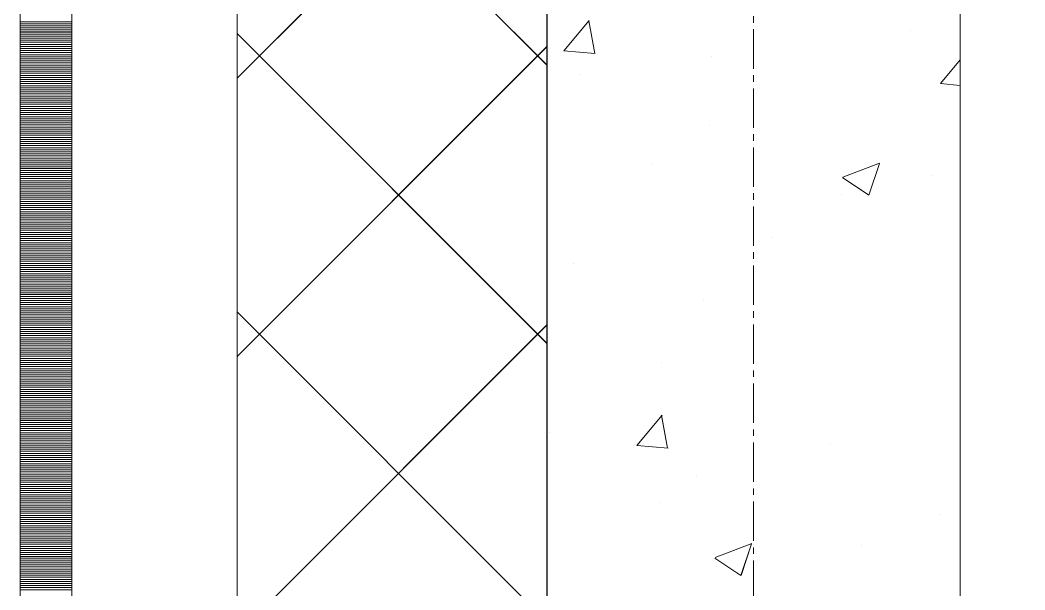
# Model space of a CAD drawing. Header units: millimetres. Extents: x 470010 to 1231400, y -134005 to 421770.
# Drawn here: x 806167.7 to 806654, y 142594.9 to 142870.8 of the extents above; entities that cross this region are included whole.
import ezdxf
from ezdxf.enums import TextEntityAlignment as Align

# ---------------------------------------------------------------- set-up
doc = ezdxf.new("R2010")
doc.units = ezdxf.units.MM
doc.linetypes.add('CENTER2', pattern=[28.575, 19.05, -3.175, 3.175, -3.175])
doc.linetypes.add('DASHED', pattern=[19.05, 12.7, -6.35])
doc.layers.get('Defpoints').update_dxf_attribs({"color": 140})
doc.layers.add('АР_Делит', color=120, linetype='Continuous', lineweight=0, plot=False)
for name, color, linetype, lineweight in [('АР_Стены ПЕНОблок', 52, 'Continuous', 20), ('АР_Тонкая', 254, 'Continuous', 5), ('АР_Утеплитель', 31, 'Continuous', 0), ('АР_Штриховка', 8, 'Continuous', 0)]:
    doc.layers.add(name, color=color, linetype=linetype, lineweight=lineweight)
doc.layers.add('РД_Оси_100', color=7, linetype='Continuous', lineweight=0, true_color=0x525252)
doc.styles.add('style1', font='ARIALN.TTF')

# ---------------------------------------------------------------- blocks, each defined once
blk = doc.blocks.new('СОШ_2200_АР_ОСИ_М100_28.05.24')
at = {"layer": 'АР_Делит', "color": 251, "linetype": 'DASHED', "true_color": 0x636466}
blk.add_lwpolyline([(114955, 135155), (114955, -355), (93595.036, -355), (93595.036, 13855), (94145, 13855), (94145, 68320), (66055, 68320), (66055, 13857.73), (83455, 13857.73), (83455, -355), (45245, -355), (45245, 13145), (44695, 13145), (44695, 26755), (45245, 26755), (45245, 68320), (20455, 68320), (20455, 26755), (27955, 26755), (27955, 13145), (-355, 13145), (-355, 100855)], dxfattribs=at)
at = {"layer": 'РД_Оси_100', "color": 251, "linetype": 'CENTER2', "true_color": 0x636466}
blk.add_line((0, -6155), (0, 139938.679), dxfattribs=at)
blk = doc.blocks.new('A$C9108343f')
at = {"layer": 'АР_Стены ПЕНОблок', "color": 18, "linetype": 'Continuous', "lineweight": 20, "true_color": 0x000000}
for p, q in [((140704.09, 313879.49), (140704.09, 237679.49)), ((140904.09, 237679.49), (140904.09, 313879.49))]:
    blk.add_line(p, q, dxfattribs=at)
at = {"layer": 'АР_Тонкая', "color": 18, "linetype": 'Continuous', "lineweight": 5, "true_color": 0x000000}
for p, q in [((140449.09, 313879.49), (140449.09, 237679.49)), ((140474.09, 313879.49), (140474.09, 237679.49)), ((140474.09, 237679.49), (140474.09, 313879.49)), ((140554.09, 237679.49), (140554.09, 313879.49))]:
    blk.add_line(p, q, dxfattribs=at)
at = {"layer": 'АР_Утеплитель', "color": 18, "linetype": 'Continuous', "lineweight": 0, "true_color": 0x000000}
for p, q in [((140554.09, 313879.49), (140554.09, 237679.49)), ((140704.09, 237679.49), (140704.09, 313879.49))]:
    blk.add_line(p, q, dxfattribs=at)
at = {"layer": 'АР_Штриховка', "color": 18, "linetype": 'Continuous', "lineweight": 0, "true_color": 0x000000}
for p, q in [((140704.09, 243215.16), (140554.09, 243365.16)), ((140554.09, 243208.87), (140704.09, 243358.87)), ((140449.09, 243236.24), (140474.09, 243236.24)), ((140449.09, 243235.24), (140474.09, 243235.24)), ((140449.09, 243234.24), (140474.09, 243234.24)), ((140712.28, 243222.18), (140724.52, 243236.77)), ((140727.22, 243220.8), (140724.28, 243236.72)), ((140449.09, 243233.24), (140474.09, 243233.24)), ((140449.09, 243232.24), (140474.09, 243232.24)), ((140449.09, 243231.24), (140474.09, 243231.24)), ((140449.09, 243230.24), (140474.09, 243230.24)), ((140449.09, 243229.24), (140474.09, 243229.24)), ((140704.09, 243080.46), (140554.09, 243230.46)), ((140880.13, 243231.82), (140880.13, 243231.82)), ((140449.09, 243228.24), (140474.09, 243228.24)), ((140449.09, 243227.24), (140474.09, 243227.24)), ((140449.09, 243226.24), (140474.09, 243226.24)), ((140449.09, 243225.24), (140474.09, 243225.24)), ((140449.09, 243224.24), (140474.09, 243224.24)), ((140554.09, 243074.17), (140704.09, 243224.17)), ((140449.09, 243223.24), (140474.09, 243223.24)), ((140449.09, 243222.24), (140474.09, 243222.24)), ((140449.09, 243221.24), (140474.09, 243221.24)), ((140449.09, 243220.24), (140474.09, 243220.24)), ((140449.09, 243219.24), (140474.09, 243219.24)), ((140712.28, 243222.17), (140727.46, 243220.84)), ((140783.93, 243219.16), (140783.93, 243219.16)), ((140449.09, 243218.24), (140474.09, 243218.24)), ((140449.09, 243217.24), (140474.09, 243217.24)), ((140449.09, 243216.24), (140474.09, 243216.24)), ((140449.09, 243215.24), (140474.09, 243215.24)), ((140449.09, 243214.24), (140474.09, 243214.24)), ((140894.46, 243206.24), (140904.09, 243217.72)), ((140449.09, 243213.24), (140474.09, 243213.24)), ((140449.09, 243212.24), (140474.09, 243212.24)), ((140449.09, 243211.24), (140474.09, 243211.24)), ((140449.09, 243210.24), (140474.09, 243210.24)), ((140449.09, 243209.24), (140474.09, 243209.24)), ((140720.35, 243210.79), (140720.35, 243210.79)), ((140449.09, 243208.24), (140474.09, 243208.24)), ((140449.09, 243207.24), (140474.09, 243207.24)), ((140449.09, 243206.24), (140474.09, 243206.24)), ((140449.09, 243205.24), (140474.09, 243205.24)), ((140894.46, 243206.23), (140904.09, 243205.39)), ((140449.09, 243204.24), (140474.09, 243204.24)), ((140449.09, 243203.24), (140474.09, 243203.24)), ((140449.09, 243202.24), (140474.09, 243202.24)), ((140449.09, 243201.24), (140474.09, 243201.24)), ((140449.09, 243200.24), (140474.09, 243200.24)), ((140449.09, 243199.24), (140474.09, 243199.24)), ((140449.09, 243198.24), (140474.09, 243198.24)), ((140449.09, 243197.24), (140474.09, 243197.24)), ((140449.09, 243196.24), (140474.09, 243196.24)), ((140449.09, 243195.24), (140474.09, 243195.24)), ((140449.09, 243194.24), (140474.09, 243194.24)), ((140449.09, 243193.24), (140474.09, 243193.24)), ((140449.09, 243192.24), (140474.09, 243192.24)), ((140449.09, 243191.24), (140474.09, 243191.24)), ((140449.09, 243190.24), (140474.09, 243190.24)), ((140449.09, 243189.24), (140474.09, 243189.24)), ((140449.09, 243188.24), (140474.09, 243188.24)), ((140449.09, 243187.24), (140474.09, 243187.24)), ((140449.09, 243186.24), (140474.09, 243186.24)), ((140449.09, 243185.24), (140474.09, 243185.24)), ((140782.78, 243185.75), (140782.78, 243185.75)), ((140449.09, 243184.24), (140474.09, 243184.24)), ((140449.09, 243183.24), (140474.09, 243183.24)), ((140449.09, 243182.24), (140474.09, 243182.24)), ((140449.09, 243181.24), (140474.09, 243181.24)), ((140449.09, 243180.24), (140474.09, 243180.24)), ((140449.09, 243179.24), (140474.09, 243179.24)), ((140449.09, 243178.24), (140474.09, 243178.24)), ((140449.09, 243177.24), (140474.09, 243177.24)), ((140449.09, 243176.24), (140474.09, 243176.24)), ((140449.09, 243175.24), (140474.09, 243175.24)), ((140449.09, 243174.24), (140474.09, 243174.24)), ((140449.09, 243173.24), (140474.09, 243173.24)), ((140449.09, 243172.24), (140474.09, 243172.24)), ((140449.09, 243171.24), (140474.09, 243171.24)), ((140449.09, 243170.24), (140474.09, 243170.24)), ((140449.09, 243169.24), (140474.09, 243169.24)), ((140449.09, 243168.24), (140474.09, 243168.24)), ((140449.09, 243167.24), (140474.09, 243167.24)), ((140449.09, 243166.24), (140474.09, 243166.24)), ((140754.96, 243167.36), (140754.96, 243167.36)), ((140847.22, 243160.94), (140865.01, 243167.77)), ((140859.78, 243152.24), (140864.93, 243167.59)), ((140449.09, 243165.24), (140474.09, 243165.24)), ((140449.09, 243164.24), (140474.09, 243164.24)), ((140449.09, 243163.24), (140474.09, 243163.24)), ((140449.09, 243162.24), (140474.09, 243162.24)), ((140449.09, 243161.24), (140474.09, 243161.24)), ((140847.14, 243160.76), (140859.77, 243152.24)), ((140890.55, 243161.63), (140890.55, 243161.63)), ((140449.09, 243160.24), (140474.09, 243160.24)), ((140449.09, 243159.24), (140474.09, 243159.24)), ((140449.09, 243158.24), (140474.09, 243158.24)), ((140449.09, 243157.24), (140474.09, 243157.24)), ((140449.09, 243156.24), (140474.09, 243156.24)), ((140449.09, 243155.24), (140474.09, 243155.24)), ((140449.09, 243154.24), (140474.09, 243154.24)), ((140449.09, 243153.24), (140474.09, 243153.24)), ((140449.09, 243152.24), (140474.09, 243152.24)), ((140449.09, 243151.24), (140474.09, 243151.24)), ((140846.72, 243152.56), (140846.72, 243152.56)), ((140449.09, 243150.24), (140474.09, 243150.24)), ((140449.09, 243149.24), (140474.09, 243149.24)), ((140449.09, 243148.24), (140474.09, 243148.24)), ((140449.09, 243147.24), (140474.09, 243147.24)), ((140449.09, 243146.24), (140474.09, 243146.24)), ((140449.09, 243145.24), (140474.09, 243145.24)), ((140449.09, 243144.24), (140474.09, 243144.24)), ((140449.09, 243143.24), (140474.09, 243143.24)), ((140449.09, 243142.24), (140474.09, 243142.24)), ((140449.09, 243141.24), (140474.09, 243141.24)), ((140449.09, 243140.24), (140474.09, 243140.24)), ((140449.09, 243139.24), (140474.09, 243139.24)), ((140449.09, 243138.24), (140474.09, 243138.24)), ((140449.09, 243137.24), (140474.09, 243137.24)), ((140449.09, 243136.24), (140474.09, 243136.24)), ((140449.09, 243135.24), (140474.09, 243135.24)), ((140449.09, 243134.24), (140474.09, 243134.24)), ((140449.09, 243133.24), (140474.09, 243133.24)), ((140449.09, 243132.24), (140474.09, 243132.24)), ((140813.31, 243131.64), (140813.31, 243131.64)), ((140449.09, 243131.24), (140474.09, 243131.24)), ((140449.09, 243130.24), (140474.09, 243130.24)), ((140449.09, 243129.24), (140474.09, 243129.24)), ((140449.09, 243128.24), (140474.09, 243128.24)), ((140449.09, 243127.24), (140474.09, 243127.24)), ((140449.09, 243126.24), (140474.09, 243126.24)), ((140449.09, 243125.24), (140474.09, 243125.24)), ((140449.09, 243124.24), (140474.09, 243124.24)), ((140449.09, 243123.24), (140474.09, 243123.24)), ((140449.09, 243122.24), (140474.09, 243122.24)), ((140449.09, 243121.24), (140474.09, 243121.24)), ((140449.09, 243120.24), (140474.09, 243120.24)), ((140449.09, 243119.24), (140474.09, 243119.24)), ((140449.09, 243118.24), (140474.09, 243118.24)), ((140449.09, 243117.24), (140474.09, 243117.24)), ((140717.11, 243118.98), (140717.11, 243118.98)), ((140449.09, 243116.24), (140474.09, 243116.24)), ((140449.09, 243115.24), (140474.09, 243115.24)), ((140449.09, 243114.24), (140474.09, 243114.24)), ((140449.09, 243113.24), (140474.09, 243113.24)), ((140449.09, 243112.24), (140474.09, 243112.24)), ((140449.09, 243111.24), (140474.09, 243111.24)), ((140449.09, 243110.24), (140474.09, 243110.24)), ((140449.09, 243109.24), (140474.09, 243109.24)), ((140449.09, 243108.24), (140474.09, 243108.24)), ((140449.09, 243107.24), (140474.09, 243107.24)), ((140449.09, 243106.24), (140474.09, 243106.24)), ((140449.09, 243105.24), (140474.09, 243105.24)), ((140449.09, 243104.24), (140474.09, 243104.24)), ((140449.09, 243103.24), (140474.09, 243103.24)), ((140449.09, 243102.24), (140474.09, 243102.24)), ((140449.09, 243101.24), (140474.09, 243101.24)), ((140449.09, 243100.24), (140474.09, 243100.24)), ((140449.09, 243099.24), (140474.09, 243099.24)), ((140449.09, 243098.24), (140474.09, 243098.24)), ((140779.69, 243101.19), (140779.69, 243101.19)), ((140449.09, 243097.24), (140474.09, 243097.24)), ((140449.09, 243096.24), (140474.09, 243096.24)), ((140449.09, 243095.24), (140474.09, 243095.24)), ((140449.09, 243094.24), (140474.09, 243094.24)), ((140449.09, 243093.24), (140474.09, 243093.24)), ((140704.09, 242945.75), (140554.09, 243095.75)), ((140449.09, 243092.24), (140474.09, 243092.24)), ((140449.09, 243091.24), (140474.09, 243091.24)), ((140449.09, 243090.24), (140474.09, 243090.24)), ((140449.09, 243089.24), (140474.09, 243089.24)), ((140449.09, 243088.24), (140474.09, 243088.24)), ((140554.09, 242939.47), (140704.09, 243089.47)), ((140449.09, 243087.24), (140474.09, 243087.24)), ((140449.09, 243086.24), (140474.09, 243086.24)), ((140449.09, 243085.24), (140474.09, 243085.24)), ((140449.09, 243084.24), (140474.09, 243084.24)), ((140449.09, 243083.24), (140474.09, 243083.24)), ((140449.09, 243082.24), (140474.09, 243082.24)), ((140449.09, 243081.24), (140474.09, 243081.24)), ((140449.09, 243080.24), (140474.09, 243080.24)), ((140449.09, 243079.24), (140474.09, 243079.24)), ((140449.09, 243078.24), (140474.09, 243078.24)), ((140449.09, 243077.24), (140474.09, 243077.24)), ((140449.09, 243076.24), (140474.09, 243076.24)), ((140449.09, 243075.24), (140474.09, 243075.24)), ((140449.09, 243074.24), (140474.09, 243074.24)), ((140449.09, 243073.24), (140474.09, 243073.24)), ((140449.09, 243072.24), (140474.09, 243072.24)), ((140449.09, 243071.24), (140474.09, 243071.24)), ((140449.09, 243070.24), (140474.09, 243070.24)), ((140449.09, 243069.24), (140474.09, 243069.24)), ((140449.09, 243068.24), (140474.09, 243068.24)), ((140759.45, 243071.36), (140759.45, 243071.36)), ((140449.09, 243067.24), (140474.09, 243067.24)), ((140449.09, 243066.24), (140474.09, 243066.24)), ((140449.09, 243065.24), (140474.09, 243065.24)), ((140449.09, 243064.24), (140474.09, 243064.24)), ((140449.09, 243063.24), (140474.09, 243063.24)), ((140449.09, 243062.24), (140474.09, 243062.24)), ((140449.09, 243061.24), (140474.09, 243061.24)), ((140449.09, 243060.24), (140474.09, 243060.24)), ((140449.09, 243059.24), (140474.09, 243059.24)), ((140449.09, 243058.24), (140474.09, 243058.24)), ((140449.09, 243057.24), (140474.09, 243057.24)), ((140449.09, 243056.24), (140474.09, 243056.24)), ((140449.09, 243055.24), (140474.09, 243055.24)), ((140449.09, 243054.24), (140474.09, 243054.24)), ((140449.09, 243053.24), (140474.09, 243053.24)), ((140449.09, 243052.24), (140474.09, 243052.24)), ((140449.09, 243051.24), (140474.09, 243051.24)), ((140449.09, 243050.24), (140474.09, 243050.24)), ((140449.09, 243049.24), (140474.09, 243049.24)), ((140449.09, 243048.24), (140474.09, 243048.24)), ((140449.09, 243047.24), (140474.09, 243047.24)), ((140449.09, 243046.24), (140474.09, 243046.24)), ((140449.09, 243045.24), (140474.09, 243045.24)), ((140449.09, 243044.24), (140474.09, 243044.24)), ((140747.52, 243031.12), (140759.76, 243045.72)), ((140762.46, 243029.74), (140759.52, 243045.66)), ((140449.09, 243043.24), (140474.09, 243043.24)), ((140449.09, 243042.24), (140474.09, 243042.24)), ((140449.09, 243041.24), (140474.09, 243041.24)), ((140449.09, 243040.24), (140474.09, 243040.24)), ((140449.09, 243039.24), (140474.09, 243039.24)), ((140449.09, 243038.24), (140474.09, 243038.24)), ((140449.09, 243037.24), (140474.09, 243037.24)), ((140449.09, 243036.24), (140474.09, 243036.24)), ((140449.09, 243035.24), (140474.09, 243035.24)), ((140449.09, 243034.24), (140474.09, 243034.24)), ((140705.5, 243037.57), (140705.5, 243037.57)), ((140449.09, 243033.24), (140474.09, 243033.24)), ((140449.09, 243032.24), (140474.09, 243032.24)), ((140449.09, 243031.24), (140474.09, 243031.24)), ((140449.09, 243030.24), (140474.09, 243030.24)), ((140746.49, 243031.46), (140746.49, 243031.46)), ((140747.52, 243031.11), (140762.7, 243029.79)), ((140841.09, 243031.84), (140841.09, 243031.84)), ((140449.09, 243029.24), (140474.09, 243029.24)), ((140449.09, 243028.24), (140474.09, 243028.24)), ((140449.09, 243027.24), (140474.09, 243027.24)), ((140449.09, 243026.24), (140474.09, 243026.24)), ((140449.09, 243025.24), (140474.09, 243025.24)), ((140449.09, 243024.24), (140474.09, 243024.24)), ((140449.09, 243023.24), (140474.09, 243023.24)), ((140449.09, 243022.24), (140474.09, 243022.24)), ((140449.09, 243021.24), (140474.09, 243021.24)), ((140449.09, 243020.24), (140474.09, 243020.24)), ((140449.09, 243019.24), (140474.09, 243019.24)), ((140449.09, 243018.24), (140474.09, 243018.24)), ((140449.09, 243017.24), (140474.09, 243017.24)), ((140449.09, 243016.24), (140474.09, 243016.24)), ((140449.09, 243015.24), (140474.09, 243015.24)), ((140776.6, 243016.64), (140776.6, 243016.64)), ((140449.09, 243014.24), (140474.09, 243014.24)), ((140449.09, 243013.24), (140474.09, 243013.24)), ((140449.09, 243012.24), (140474.09, 243012.24)), ((140449.09, 243011.24), (140474.09, 243011.24)), ((140449.09, 243010.24), (140474.09, 243010.24)), ((140449.09, 243009.24), (140474.09, 243009.24)), ((140449.09, 243008.24), (140474.09, 243008.24)), ((140449.09, 243007.24), (140474.09, 243007.24)), ((140449.09, 243006.24), (140474.09, 243006.24)), ((140449.09, 243005.24), (140474.09, 243005.24)), ((140449.09, 243004.24), (140474.09, 243004.24)), ((140449.09, 243003.24), (140474.09, 243003.24)), ((140449.09, 243002.24), (140474.09, 243002.24)), ((140449.09, 243001.24), (140474.09, 243001.24)), ((140449.09, 243000.24), (140474.09, 243000.24)), ((140759.06, 243003.45), (140759.06, 243003.45)), ((140449.09, 242999.24), (140474.09, 242999.24)), ((140449.09, 242998.24), (140474.09, 242998.24)), ((140449.09, 242997.24), (140474.09, 242997.24)), ((140449.09, 242996.24), (140474.09, 242996.24)), ((140894.65, 242997.72), (140894.65, 242997.72)), ((140449.09, 242995.24), (140474.09, 242995.24)), ((140449.09, 242994.24), (140474.09, 242994.24)), ((140449.09, 242993.24), (140474.09, 242993.24)), ((140449.09, 242992.24), (140474.09, 242992.24)), ((140449.09, 242991.24), (140474.09, 242991.24)), ((140449.09, 242990.24), (140474.09, 242990.24)), ((140449.09, 242989.24), (140474.09, 242989.24)), ((140449.09, 242988.24), (140474.09, 242988.24)), ((140449.09, 242987.24), (140474.09, 242987.24)), ((140449.09, 242986.24), (140474.09, 242986.24)), ((140449.09, 242985.24), (140474.09, 242985.24)), ((140449.09, 242984.24), (140474.09, 242984.24)), ((140449.09, 242983.24), (140474.09, 242983.24)), ((140449.09, 242982.24), (140474.09, 242982.24)), ((140449.09, 242981.24), (140474.09, 242981.24)), ((140785.42, 242976.76), (140803.2, 242983.58)), ((140797.98, 242968.05), (140803.13, 242983.4)), ((140856.46, 242982.47), (140856.46, 242982.47)), ((140449.09, 242980.24), (140474.09, 242980.24)), ((140449.09, 242979.24), (140474.09, 242979.24)), ((140449.09, 242978.24), (140474.09, 242978.24)), ((140449.09, 242977.24), (140474.09, 242977.24)), ((140449.09, 242976.24), (140474.09, 242976.24)), ((140785.34, 242976.58), (140797.97, 242968.05)), ((140449.09, 242975.24), (140474.09, 242975.24)), ((140449.09, 242974.24), (140474.09, 242974.24)), ((140449.09, 242973.24), (140474.09, 242973.24)), ((140449.09, 242972.24), (140474.09, 242972.24)), ((140449.09, 242971.24), (140474.09, 242971.24)), ((140449.09, 242970.24), (140474.09, 242970.24)), ((140449.09, 242969.24), (140474.09, 242969.24)), ((140449.09, 242968.24), (140474.09, 242968.24)), ((140449.09, 242967.24), (140474.09, 242967.24)), ((140449.09, 242966.24), (140474.09, 242966.24)), ((140449.09, 242965.24), (140474.09, 242965.24)), ((140449.09, 242964.24), (140474.09, 242964.24)), ((140449.09, 242963.24), (140474.09, 242963.24)), ((140449.09, 242962.24), (140474.09, 242962.24)), ((140449.09, 242961.24), (140474.09, 242961.24))]:
    blk.add_line(p, q, dxfattribs=at)
at = {"layer": 'РД_Оси_100'}
blk.add_blockref('СОШ_2200_АР_ОСИ_М100_28.05.24', (140804.09, 223079.49), dxfattribs=at)
at = {"layer": 'Defpoints', "color": 18, "true_color": 0x000000, "style": 'style1'}
for p in [(143949.34, 316089.12), (143974.98, 281639.5), (143890.4, 273244.71), (143839.99, 264276.81), (143967.75, 254892.38), (12251.96, 104178.14), (12382.58, 96023.14)]:
    blk.add_attdef('АР-ПОМЕЩЕНИЕ:НАИМЕНОВАНИЕ', text='', height=100, dxfattribs=at).set_placement(p, align=Align.MIDDLE)
at = {"layer": 'Defpoints', "color": 18, "true_color": 0x000000, "style": 'style1', "flags": 8}
for p in [(143951.3, 279099.09), (143848.34, 269251.11), (143875.33, 260094.25), (144049.74, 250824.7), (163419.28, 238153.36), (155897.46, 237965.97), (183037.2, 237965.97), (143342.94, 237876.19)]:
    blk.add_attdef('АР-ПОМЕЩЕНИЕ:НАИМЕНОВАНИЕ', text='', height=100, dxfattribs=at).set_placement(p, align=Align.MIDDLE)

msp = doc.modelspace()

# ---------------------------------------------------------------- linework, layer by layer
at = {"layer": 'АР_Стены ПЕНОблок', "color": 18, "linetype": 'Continuous', "lineweight": 20, "true_color": 0x000000}
for p, q in [((806422.706, 213513.251), (806422.706, 137313.251)), ((806622.706, 137313.251), (806622.706, 213513.251))]:
    msp.add_line(p, q, dxfattribs=at)
at = {"layer": 'АР_Тонкая', "color": 18, "linetype": 'Continuous', "lineweight": 5, "true_color": 0x000000}
for p, q in [((806167.706, 213513.251), (806167.706, 137313.251)), ((806192.706, 213513.251), (806192.706, 137313.251)), ((806192.706, 137313.251), (806192.706, 213513.251)), ((806272.706, 137313.251), (806272.706, 213513.251))]:
    msp.add_line(p, q, dxfattribs=at)
at = {"layer": 'АР_Утеплитель', "color": 18, "linetype": 'Continuous', "lineweight": 0, "true_color": 0x000000}
for p, q in [((806272.706, 213513.251), (806272.706, 137313.251)), ((806422.706, 137313.251), (806422.706, 213513.251))]:
    msp.add_line(p, q, dxfattribs=at)
at = {"layer": 'АР_Штриховка', "color": 18, "linetype": 'Continuous', "lineweight": 0, "true_color": 0x000000}
for p, q in [((806422.706, 142848.92), (806272.706, 142998.92)), ((806272.706, 142842.633), (806422.706, 142992.633)), ((806167.706, 142870), (806192.706, 142870)), ((806430.888, 142855.939), (806443.133, 142870.532)), ((806445.83, 142854.556), (806442.893, 142870.478)), ((806167.706, 142869), (806192.706, 142869)), ((806167.706, 142868), (806192.706, 142868)), ((806167.706, 142867), (806192.706, 142867)), ((806167.706, 142866), (806192.706, 142866)), ((806167.706, 142865), (806192.706, 142865)), ((806167.706, 142864), (806192.706, 142864)), ((806167.706, 142863), (806192.706, 142863)), ((806167.706, 142862), (806192.706, 142862)), ((806167.706, 142861), (806192.706, 142861)), ((806422.706, 142714.216), (806272.706, 142864.216)), ((806167.706, 142860), (806192.706, 142860)), ((806167.706, 142859), (806192.706, 142859)), ((806167.706, 142858), (806192.706, 142858)), ((806167.706, 142857), (806192.706, 142857)), ((806167.706, 142856), (806192.706, 142856)), ((806272.706, 142707.929), (806422.706, 142857.929)), ((806430.887, 142855.929), (806446.069, 142854.601)), ((806167.706, 142855), (806192.706, 142855)), ((806167.706, 142854), (806192.706, 142854)), ((806167.706, 142853), (806192.706, 142853)), ((806167.706, 142852), (806192.706, 142852)), ((806167.706, 142851), (806192.706, 142851)), ((806613.073, 142840), (806622.706, 142851.48)), ((806167.706, 142850), (806192.706, 142850)), ((806167.706, 142849), (806192.706, 142849)), ((806167.706, 142848), (806192.706, 142848)), ((806167.706, 142847), (806192.706, 142847)), ((806167.706, 142846), (806192.706, 142846)), ((806167.706, 142845), (806192.706, 142845)), ((806167.706, 142844), (806192.706, 142844)), ((806167.706, 142843), (806192.706, 142843)), ((806167.706, 142842), (806192.706, 142842)), ((806167.706, 142841), (806192.706, 142841)), ((806167.706, 142840), (806192.706, 142840)), ((806167.706, 142839), (806192.706, 142839)), ((806167.706, 142838), (806192.706, 142838)), ((806167.706, 142837), (806192.706, 142837)), ((806167.706, 142836), (806192.706, 142836)), ((806613.072, 142839.99), (806622.706, 142839.147)), ((806167.706, 142835), (806192.706, 142835)), ((806167.706, 142834), (806192.706, 142834)), ((806167.706, 142833), (806192.706, 142833)), ((806167.706, 142832), (806192.706, 142832)), ((806167.706, 142831), (806192.706, 142831)), ((806167.706, 142830), (806192.706, 142830)), ((806167.706, 142829), (806192.706, 142829)), ((806167.706, 142828), (806192.706, 142828)), ((806167.706, 142827), (806192.706, 142827)), ((806167.706, 142826), (806192.706, 142826)), ((806167.706, 142825), (806192.706, 142825)), ((806167.706, 142824), (806192.706, 142824)), ((806167.706, 142823), (806192.706, 142823)), ((806167.706, 142822), (806192.706, 142822)), ((806167.706, 142821), (806192.706, 142821)), ((806167.706, 142820), (806192.706, 142820)), ((806167.706, 142819), (806192.706, 142819)), ((806167.706, 142818), (806192.706, 142818)), ((806167.706, 142817), (806192.706, 142817)), ((806167.706, 142816), (806192.706, 142816)), ((806167.706, 142815), (806192.706, 142815)), ((806167.706, 142814), (806192.706, 142814)), ((806167.706, 142813), (806192.706, 142813)), ((806167.706, 142812), (806192.706, 142812)), ((806167.706, 142811), (806192.706, 142811)), ((806167.706, 142810), (806192.706, 142810)), ((806167.706, 142809), (806192.706, 142809)), ((806167.706, 142808), (806192.706, 142808)), ((806167.706, 142807), (806192.706, 142807)), ((806167.706, 142806), (806192.706, 142806)), ((806167.706, 142805), (806192.706, 142805)), ((806167.706, 142804), (806192.706, 142804)), ((806167.706, 142803), (806192.706, 142803)), ((806167.706, 142802), (806192.706, 142802)), ((806167.706, 142801), (806192.706, 142801)), ((806167.706, 142800), (806192.706, 142800)), ((806167.706, 142799), (806192.706, 142799)), ((806167.706, 142798), (806192.706, 142798)), ((806167.706, 142797), (806192.706, 142797)), ((806565.833, 142794.703), (806583.618, 142801.53)), ((806578.391, 142785.999), (806583.542, 142801.348)), ((806167.706, 142796), (806192.706, 142796)), ((806167.706, 142795), (806192.706, 142795)), ((806167.706, 142794), (806192.706, 142794)), ((806167.706, 142793), (806192.706, 142793)), ((806167.706, 142792), (806192.706, 142792)), ((806565.751, 142794.522), (806578.386, 142786)), ((806167.706, 142791), (806192.706, 142791)), ((806167.706, 142790), (806192.706, 142790)), ((806167.706, 142789), (806192.706, 142789)), ((806167.706, 142788), (806192.706, 142788)), ((806167.706, 142787), (806192.706, 142787)), ((806167.706, 142786), (806192.706, 142786)), ((806167.706, 142785), (806192.706, 142785)), ((806167.706, 142784), (806192.706, 142784)), ((806167.706, 142783), (806192.706, 142783)), ((806167.706, 142782), (806192.706, 142782)), ((806167.706, 142781), (806192.706, 142781)), ((806167.706, 142780), (806192.706, 142780)), ((806167.706, 142779), (806192.706, 142779)), ((806167.706, 142778), (806192.706, 142778)), ((806167.706, 142777), (806192.706, 142777)), ((806167.706, 142776), (806192.706, 142776)), ((806167.706, 142775), (806192.706, 142775)), ((806167.706, 142774), (806192.706, 142774)), ((806167.706, 142773), (806192.706, 142773)), ((806167.706, 142772), (806192.706, 142772)), ((806167.706, 142771), (806192.706, 142771)), ((806167.706, 142770), (806192.706, 142770)), ((806167.706, 142769), (806192.706, 142769)), ((806167.706, 142768), (806192.706, 142768)), ((806167.706, 142767), (806192.706, 142767)), ((806167.706, 142766), (806192.706, 142766)), ((806167.706, 142765), (806192.706, 142765)), ((806167.706, 142764), (806192.706, 142764)), ((806167.706, 142763), (806192.706, 142763)), ((806167.706, 142762), (806192.706, 142762)), ((806167.706, 142761), (806192.706, 142761)), ((806167.706, 142760), (806192.706, 142760)), ((806167.706, 142759), (806192.706, 142759)), ((806167.706, 142758), (806192.706, 142758)), ((806167.706, 142757), (806192.706, 142757)), ((806167.706, 142756), (806192.706, 142756)), ((806167.706, 142755), (806192.706, 142755)), ((806167.706, 142754), (806192.706, 142754)), ((806167.706, 142753), (806192.706, 142753)), ((806167.706, 142752), (806192.706, 142752)), ((806167.706, 142751), (806192.706, 142751)), ((806167.706, 142750), (806192.706, 142750)), ((806167.706, 142749), (806192.706, 142749)), ((806167.706, 142748), (806192.706, 142748)), ((806167.706, 142747), (806192.706, 142747)), ((806167.706, 142746), (806192.706, 142746)), ((806167.706, 142745), (806192.706, 142745)), ((806167.706, 142744), (806192.706, 142744)), ((806167.706, 142743), (806192.706, 142743)), ((806167.706, 142742), (806192.706, 142742)), ((806167.706, 142741), (806192.706, 142741)), ((806167.706, 142740), (806192.706, 142740)), ((806167.706, 142739), (806192.706, 142739)), ((806167.706, 142738), (806192.706, 142738)), ((806167.706, 142737), (806192.706, 142737)), ((806167.706, 142736), (806192.706, 142736)), ((806167.706, 142735), (806192.706, 142735)), ((806167.706, 142734), (806192.706, 142734)), ((806167.706, 142733), (806192.706, 142733)), ((806167.706, 142732), (806192.706, 142732)), ((806167.706, 142731), (806192.706, 142731)), ((806167.706, 142730), (806192.706, 142730)), ((806167.706, 142729), (806192.706, 142729)), ((806422.706, 142579.512), (806272.706, 142729.512)), ((806167.706, 142728), (806192.706, 142728)), ((806167.706, 142727), (806192.706, 142727)), ((806167.706, 142726), (806192.706, 142726)), ((806167.706, 142725), (806192.706, 142725)), ((806167.706, 142724), (806192.706, 142724)), ((806167.706, 142723), (806192.706, 142723)), ((806167.706, 142722), (806192.706, 142722)), ((806167.706, 142721), (806192.706, 142721)), ((806167.706, 142720), (806192.706, 142720)), ((806167.706, 142719), (806192.706, 142719)), ((806272.706, 142573.225), (806422.706, 142723.225)), ((806167.706, 142718), (806192.706, 142718)), ((806167.706, 142717), (806192.706, 142717)), ((806167.706, 142716), (806192.706, 142716)), ((806167.706, 142715), (806192.706, 142715)), ((806167.706, 142714), (806192.706, 142714)), ((806167.706, 142713), (806192.706, 142713)), ((806167.706, 142712), (806192.706, 142712)), ((806167.706, 142711), (806192.706, 142711)), ((806167.706, 142710), (806192.706, 142710)), ((806167.706, 142709), (806192.706, 142709)), ((806167.706, 142708), (806192.706, 142708)), ((806167.706, 142707), (806192.706, 142707)), ((806167.706, 142706), (806192.706, 142706)), ((806167.706, 142705), (806192.706, 142705)), ((806167.706, 142704), (806192.706, 142704)), ((806167.706, 142703), (806192.706, 142703)), ((806167.706, 142702), (806192.706, 142702)), ((806167.706, 142701), (806192.706, 142701)), ((806167.706, 142700), (806192.706, 142700)), ((806167.706, 142699), (806192.706, 142699)), ((806167.706, 142698), (806192.706, 142698)), ((806167.706, 142697), (806192.706, 142697)), ((806167.706, 142696), (806192.706, 142696)), ((806167.706, 142695), (806192.706, 142695)), ((806167.706, 142694), (806192.706, 142694)), ((806167.706, 142693), (806192.706, 142693)), ((806167.706, 142692), (806192.706, 142692)), ((806167.706, 142691), (806192.706, 142691)), ((806167.706, 142690), (806192.706, 142690)), ((806167.706, 142689), (806192.706, 142689)), ((806167.706, 142688), (806192.706, 142688)), ((806167.706, 142687), (806192.706, 142687)), ((806167.706, 142686), (806192.706, 142686)), ((806167.706, 142685), (806192.706, 142685)), ((806167.706, 142684), (806192.706, 142684)), ((806167.706, 142683), (806192.706, 142683)), ((806167.706, 142682), (806192.706, 142682)), ((806167.706, 142681), (806192.706, 142681)), ((806167.706, 142680), (806192.706, 142680)), ((806167.706, 142679), (806192.706, 142679)), ((806167.706, 142678), (806192.706, 142678)), ((806167.706, 142677), (806192.706, 142677)), ((806167.706, 142676), (806192.706, 142676)), ((806466.132, 142664.882), (806478.377, 142679.475)), ((806481.073, 142663.499), (806478.136, 142679.421)), ((806167.706, 142675), (806192.706, 142675)), ((806167.706, 142674), (806192.706, 142674)), ((806167.706, 142673), (806192.706, 142673)), ((806167.706, 142672), (806192.706, 142672)), ((806167.706, 142671), (806192.706, 142671)), ((806167.706, 142670), (806192.706, 142670)), ((806167.706, 142669), (806192.706, 142669)), ((806167.706, 142668), (806192.706, 142668)), ((806167.706, 142667), (806192.706, 142667)), ((806167.706, 142666), (806192.706, 142666)), ((806167.706, 142665), (806192.706, 142665)), ((806167.706, 142664), (806192.706, 142664)), ((806167.706, 142663), (806192.706, 142663)), ((806167.706, 142662), (806192.706, 142662)), ((806167.706, 142661), (806192.706, 142661)), ((806466.131, 142664.872), (806481.313, 142663.544)), ((806167.706, 142660), (806192.706, 142660)), ((806167.706, 142659), (806192.706, 142659)), ((806167.706, 142658), (806192.706, 142658)), ((806167.706, 142657), (806192.706, 142657)), ((806167.706, 142656), (806192.706, 142656)), ((806167.706, 142655), (806192.706, 142655)), ((806167.706, 142654), (806192.706, 142654)), ((806167.706, 142653), (806192.706, 142653)), ((806167.706, 142652), (806192.706, 142652)), ((806167.706, 142651), (806192.706, 142651)), ((806167.706, 142650), (806192.706, 142650)), ((806167.706, 142649), (806192.706, 142649)), ((806167.706, 142648), (806192.706, 142648)), ((806167.706, 142647), (806192.706, 142647)), ((806167.706, 142646), (806192.706, 142646)), ((806167.706, 142645), (806192.706, 142645)), ((806167.706, 142644), (806192.706, 142644)), ((806167.706, 142643), (806192.706, 142643)), ((806167.706, 142642), (806192.706, 142642)), ((806167.706, 142641), (806192.706, 142641)), ((806167.706, 142640), (806192.706, 142640)), ((806167.706, 142639), (806192.706, 142639)), ((806167.706, 142638), (806192.706, 142638)), ((806167.706, 142637), (806192.706, 142637)), ((806167.706, 142636), (806192.706, 142636)), ((806167.706, 142635), (806192.706, 142635)), ((806167.706, 142634), (806192.706, 142634)), ((806167.706, 142633), (806192.706, 142633)), ((806167.706, 142632), (806192.706, 142632)), ((806167.706, 142631), (806192.706, 142631)), ((806167.706, 142630), (806192.706, 142630)), ((806167.706, 142629), (806192.706, 142629)), ((806167.706, 142628), (806192.706, 142628)), ((806167.706, 142627), (806192.706, 142627)), ((806167.706, 142626), (806192.706, 142626)), ((806167.706, 142625), (806192.706, 142625)), ((806167.706, 142624), (806192.706, 142624)), ((806167.706, 142623), (806192.706, 142623)), ((806167.706, 142622), (806192.706, 142622)), ((806167.706, 142621), (806192.706, 142621)), ((806167.706, 142620), (806192.706, 142620)), ((806167.706, 142619), (806192.706, 142619)), ((806167.706, 142618), (806192.706, 142618)), ((806167.706, 142617), (806192.706, 142617)), ((806504.031, 142610.515), (806521.816, 142617.342)), ((806516.589, 142601.811), (806521.74, 142617.16)), ((806167.706, 142616), (806192.706, 142616)), ((806167.706, 142615), (806192.706, 142615)), ((806167.706, 142614), (806192.706, 142614)), ((806167.706, 142613), (806192.706, 142613)), ((806167.706, 142612), (806192.706, 142612)), ((806167.706, 142611), (806192.706, 142611)), ((806167.706, 142610), (806192.706, 142610)), ((806167.706, 142609), (806192.706, 142609)), ((806167.706, 142608), (806192.706, 142608)), ((806503.949, 142610.334), (806516.584, 142601.812)), ((806167.706, 142607), (806192.706, 142607)), ((806167.706, 142606), (806192.706, 142606)), ((806167.706, 142605), (806192.706, 142605)), ((806167.706, 142604), (806192.706, 142604)), ((806167.706, 142603), (806192.706, 142603)), ((806167.706, 142602), (806192.706, 142602)), ((806167.706, 142601), (806192.706, 142601)), ((806167.706, 142600), (806192.706, 142600)), ((806167.706, 142599), (806192.706, 142599)), ((806167.706, 142598), (806192.706, 142598)), ((806167.706, 142597), (806192.706, 142597)), ((806167.706, 142596), (806192.706, 142596)), ((806167.706, 142595), (806192.706, 142595))]:
    msp.add_line(p, q, dxfattribs=at)

# ---------------------------------------------------------------- block references
msp.add_blockref('A$C9108343f', (665718.612, -100366.242))
at = {"layer": 'РД_Оси_100'}
msp.add_blockref('СОШ_2200_АР_ОСИ_М100_28.05.24', (806522.706, 122713.251), dxfattribs=at)

doc.saveas('drawing.dxf')
